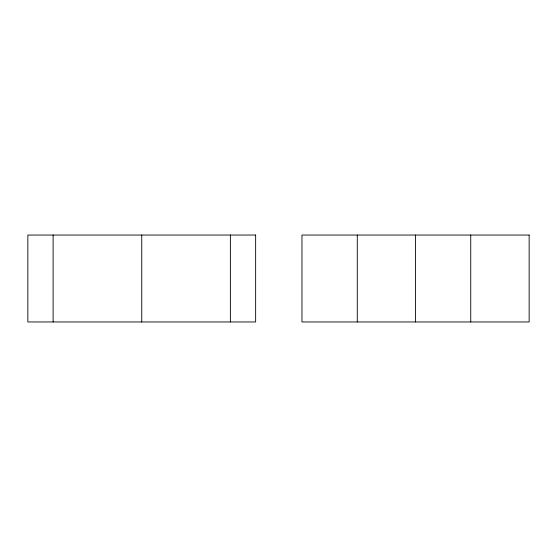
<?xml version="1.0" encoding="UTF-8"?>
<svg xmlns="http://www.w3.org/2000/svg" width="557" height="557" viewBox="0 0 557 557"><rect width="100%" height="100%" fill="white"/><g stroke="black" fill="none" stroke-linecap="round" stroke-linejoin="round"><path stroke-width="0.84" d="M470.742 235.04L470.742 321.96M415.557 235.04L415.557 321.96M357.281 235.04L357.281 321.96M230.375 235.04L230.375 321.96M141.743 235.04L141.743 321.96M53.117 235.04L53.117 321.96M255.642 235.04L27.85 235.04L27.85 321.96L255.642 321.96L255.642 235.04M529.15 235.04L301.964 235.04L301.964 321.96L529.15 321.96L529.15 235.04"/></g></svg>
